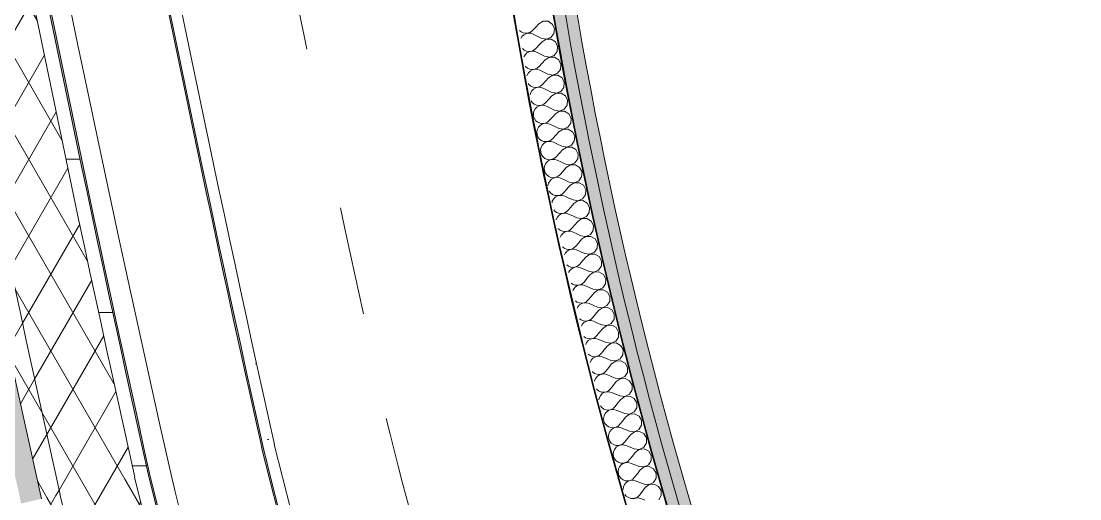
# Model space of a CAD drawing. Header units: millimetres. Extents: x -50172 to 90294, y -80883 to 25069.
# Drawn here: x -41868 to -40487, y -65443 to -64820 of the extents above; entities that cross this region are included whole.
import ezdxf
from ezdxf.enums import TextEntityAlignment as Align

# ---------------------------------------------------------------- set-up
doc = ezdxf.new("R2010")
doc.units = ezdxf.units.MM
doc.header["$MEASUREMENT"] = 0
doc.linetypes.add('Double Dashed', pattern=[1093.611073, 529.166651, -211.666656, 141.111112, -211.666656])
for name, color, linetype in [('A-25-M_Wall_Ext', 7, 'Continuous'), ('A-25-M_Wall_Int', 7, 'Continuous'), ('New_A-15-MG_Structural_Grid_Phase_2', 7, 'Continuous'), ('New_A-20-M_Floor_Slab', 7, 'Continuous')]:
    doc.layers.add(name, color=color, linetype=linetype)
for name, color, linetype, lineweight in [('A-25-M_Wall_Ext_Pen_No__1', 7, 'Continuous', 13), ('A-25-M_Wall_Int_Pen_No__1', 7, 'Continuous', 13), ('A-25-M_Wall_Int_Pen_No__150', 7, 'Continuous', 0), ('New_A-20-M_Floor_Slab_Pen_No__89', 8, 'Continuous', 20)]:
    doc.layers.add(name, color=color, linetype=linetype, lineweight=lineweight)
for name, color, linetype, lineweight, true_color in [('A-25-M_Wall_Ext_Pen_No__107', 7, 'Continuous', 15, 0xa6a6a6), ('A-25-M_Wall_Int_Pen_No__107', 7, 'Continuous', 15, 0xa6a6a6), ('A-25-M_Wall_Int_Pen_No__81', 7, 'Continuous', 20, 0x6a6a6a), ('New_A-15-MG_Structural_Grid_Phase_2_Pen_No__222', 7, 'Continuous', 13, 0x65af33)]:
    doc.layers.add(name, color=color, linetype=linetype, lineweight=lineweight, true_color=true_color)
doc.styles.add('GENERATED_STYLE_4', font='')
doc.styles.get('GENERATED_STYLE_4').set_extended_font_data('Swis721 BT')
pattern_1 = [(60, (0, 0), (-43.30127, 25), []), (120, (0, 0), (43.30127, 25), [])]
pattern_2 = [(0, (0, 0), (0, 200), [])]

# ---------------------------------------------------------------- blocks, each defined once
blk = doc.blocks.new('Slab_63_1', base_point=(-42333.3, -61441.2))
at = {"layer": 'New_A-20-M_Floor_Slab_Pen_No__89', "linetype": 'Continuous', "flags": 128}
blk.add_lwpolyline([(-42333.3, -61441.2), (-41972.2, -61401.4), (-41891.3, -61215.9), (-38443.4, -62719.3), (-39389.4, -64888.8), (-38066.6, -65465.6), (-36669.5, -66074.8), (-37137.7, -67148.6), (-37136.7, -67149.1), (-38218.6, -69630.1, -0.146996), (-40926.5, -67202.7, -0.080916), (-41673.9, -65403.7, -0.028315)], format="xyb", close=True, dxfattribs=at)
blk = doc.blocks.new('Wall_352_1', base_point=(-41867.7, -65448.9))
at = {"layer": 'A-25-M_Wall_Ext_Pen_No__107', "linetype": 'Continuous', "lineweight": 0, "true_color": 0x535353}
for points in [[(-41554.1, -65375.8, 0.226795), (-38161.1, -69523.8), (-38160.3, -69522, -0.226793), (-41552.1, -65375.4)], [(-41702.1, -65410.3, 0.226935), (-38224.1, -69662.2), (-38223.3, -69660.3, -0.226933), (-41700.2, -65409.9)]]:
    blk.add_hatch(color=251, dxfattribs=at).paths.add_polyline_path(points)
at = {"layer": 'A-25-M_Wall_Ext_Pen_No__107', "linetype": 'Continuous'}
h = blk.add_hatch(dxfattribs=at)
h.set_pattern_fill('Plaster_0001', color=256, style=0, pattern_type=2)
h.set_pattern_definition([(129.2839, (0, 0), (134.0639, 109.6671), [0, -100]), (129.2839, (-98.69, -16.13), (134.0639, 109.6671), [0, -100])])
h.paths.add_polyline_path([(-41552.1, -65375.4, 0.226793), (-38160.3, -69522), (-38154.1, -69508.4, -0.226779), (-41537.5, -65372)])
h = blk.add_hatch(dxfattribs=at)
h.set_pattern_fill('Batt_Insulation_0001', color=256, style=0, pattern_type=2)
h.set_pattern_definition(pattern_1)
h.paths.add_polyline_path([(-41817, -65437.1, 0.227038), (-38273, -69769.5), (-38231.6, -69678.5, -0.226951), (-41719.6, -65414.4)])
h = blk.add_hatch(dxfattribs=at)
h.set_pattern_fill('Plywood_0001', color=256, style=0, pattern_type=2)
h.set_pattern_definition(pattern_2)
h.paths.add_polyline_path([(-41719.6, -65414.4, 0.226951), (-38231.6, -69678.5), (-38224.1, -69662.2, -0.226935), (-41702.1, -65410.3)])
h = blk.add_hatch(dxfattribs=at)
h.set_pattern_fill('Batt_Insulation_0001', color=256, style=0, pattern_type=2)
h.set_pattern_definition(pattern_1)
h.paths.add_polyline_path([(-41841.4, -65442.8, 0.22706), (-38283.4, -69792.3), (-38273, -69769.5, -0.227038), (-41817, -65437.1)])
at = {"layer": 'A-25-M_Wall_Ext_Pen_No__1', "linetype": 'Continuous'}
for radius, start, end in [(6211.1, 193.72581, 244.83882), (6209.1, 193.72601, 244.83861), (6194.1, 193.72747, 244.83699), (6381.1, 193.70972, 244.85662), (6363.1, 193.71139, 244.85478), (6361.1, 193.71157, 244.85458), (6481.1, 193.70065, 244.86665)]:
    blk.add_arc((-35520.4, -63902.1), radius, start, end, dxfattribs=at)
blk = doc.blocks.new('Wall_353_1', base_point=(-42568.6, -61112.1))
at = {"layer": 'A-25-M_Wall_Ext_Pen_No__107', "linetype": 'Continuous', "lineweight": 0, "true_color": 0x535353}
for points in [[(-42248.2, -61079.4, 0.02926), (-41554.1, -65375.8), (-41552.1, -65375.4, -0.02926), (-42246.2, -61079.2)], [(-42399.4, -61094.8, 0.02927), (-41702.1, -65410.3), (-41700.2, -65409.9, -0.02927), (-42397.5, -61094.6)]]:
    blk.add_hatch(color=251, dxfattribs=at).paths.add_polyline_path(points)
at = {"layer": 'A-25-M_Wall_Ext_Pen_No__107', "linetype": 'Continuous'}
h = blk.add_hatch(dxfattribs=at)
h.set_pattern_fill('Plaster_0001', color=256, style=0, pattern_type=2)
h.set_pattern_definition([(99.1803, (0, 0), (170.98653, 27.63342), [0, -100]), (99.1803, (-93.47, 35.54), (170.98653, 27.63342), [0, -100])])
h.paths.add_polyline_path([(-42246.2, -61079.2, 0.02926), (-41552.1, -65375.4), (-41537.5, -65372, -0.029259), (-42231.3, -61077.7)])
h = blk.add_hatch(dxfattribs=at)
h.set_pattern_fill('Plywood_0001', color=256, style=0, pattern_type=2)
h.set_pattern_definition(pattern_2)
h.paths.add_polyline_path([(-42417.4, -61096.6, 0.029271), (-41719.6, -65414.4), (-41702.1, -65410.3, -0.02927), (-42399.4, -61094.8)])
blk.add_hatch(color=256, dxfattribs=at).paths.add_polyline_path([(-42568.6, -61112.1, 0.029282), (-41867.7, -65448.9), (-41841.4, -65442.8, -0.02928), (-42541.7, -61109.3)])
h = blk.add_hatch(dxfattribs=at)
h.set_pattern_fill('Batt_Insulation_0001', color=256, style=0, pattern_type=2)
h.set_pattern_definition(pattern_1)
h.paths.add_polyline_path([(-42541.7, -61109.3, 0.02928), (-41841.4, -65442.8), (-41817, -65437.1, -0.029278), (-42516.8, -61106.8)])
h = blk.add_hatch(dxfattribs=at)
h.set_pattern_fill('Batt_Insulation_0001', color=256, style=0, pattern_type=2)
h.set_pattern_definition(pattern_1)
h.paths.add_polyline_path([(-42516.8, -61106.8, 0.029278), (-41817, -65437.1), (-41719.6, -65414.4, -0.029271), (-42417.4, -61096.6)])
at = {"layer": 'A-25-M_Wall_Ext_Pen_No__1', "linetype": 'Continuous'}
for radius, end in [(37217.4, 192.52971), (37215.4, 192.52968), (37200.4, 192.52944), (37369.4, 192.53212), (37367.4, 192.53209), (37512.4, 192.53437), (37487.4, 192.53397), (37387.4, 192.5324)]:
    blk.add_arc((-5223, -57301.7), radius, 185.8258, end, dxfattribs=at)
blk = doc.blocks.new('*X910')
at = {"layer": 'A-25-M_Wall_Int_Pen_No__150', "linetype": 'Continuous'}
for p, q in [((-41192.5, -64823.4), (-41196.6, -64827.7)), ((-41187, -64820.1), (-41192.5, -64823.4)), ((-41180.4, -64820.2), (-41187, -64820.1)), ((-41175, -64823.7), (-41180.4, -64820.2)), ((-41172.1, -64829.5), (-41175, -64823.7)), ((-41217.8, -64832.2), (-41215.8, -64834)), ((-41215.8, -64834), (-41212.8, -64835.3)), ((-41212.8, -64835.3), (-41209.5, -64835.8)), ((-41209.5, -64836.3), (-41212.3, -64837.8)), ((-41209.5, -64835.8), (-41206.3, -64835.4)), ((-41206.3, -64835.5), (-41209.5, -64836.3)), ((-41206.3, -64835.4), (-41203.3, -64834.2)), ((-41203, -64835.7), (-41206.3, -64835.5)), ((-41203.3, -64834.2), (-41200.7, -64832.1)), ((-41199.9, -64836.8), (-41203, -64835.7)), ((-41196.6, -64827.7), (-41200.7, -64832.1)), ((-41194.6, -64839.5), (-41199.9, -64836.8)), ((-41176.8, -64841.2), (-41172.8, -64836)), ((-41172.8, -64836), (-41172.1, -64829.5)), ((-41214.7, -64840.1), (-41216.1, -64842.6)), ((-41212.3, -64837.8), (-41214.7, -64840.1)), ((-41192.5, -64851.3), (-41196.5, -64855.6)), ((-41189.3, -64842.2), (-41194.6, -64839.5)), ((-41188.4, -64846.9), (-41192.5, -64851.3)), ((-41189.3, -64842.2), (-41182.9, -64843.5)), ((-41182.8, -64843.6), (-41188.4, -64846.9)), ((-41182.9, -64843.5), (-41176.8, -64841.2)), ((-41176.3, -64843.6), (-41182.8, -64843.6)), ((-41170.8, -64847.1), (-41176.3, -64843.6)), ((-41168, -64853), (-41170.8, -64847.1)), ((-41213.9, -64855.6), (-41211.6, -64857.6)), ((-41210.5, -64863.8), (-41212.1, -64866.6)), ((-41211.6, -64857.6), (-41208.6, -64858.9)), ((-41208.2, -64861.4), (-41210.5, -64863.8)), ((-41208.6, -64858.9), (-41205.4, -64859.4)), ((-41205.3, -64859.9), (-41208.2, -64861.4)), ((-41205.4, -64859.4), (-41202.1, -64859)), ((-41202.1, -64859.1), (-41205.3, -64859.9)), ((-41202.1, -64859), (-41199.1, -64857.7)), ((-41198.8, -64859.3), (-41202.1, -64859.1)), ((-41199.1, -64857.7), (-41196.5, -64855.6)), ((-41195.7, -64860.4), (-41198.8, -64859.3)), ((-41190.4, -64863), (-41195.7, -64860.4)), ((-41185.1, -64865.7), (-41190.4, -64863)), ((-41178.7, -64866.9), (-41172.6, -64864.6)), ((-41172.6, -64864.6), (-41168.6, -64859.4)), ((-41168.6, -64859.4), (-41168, -64853)), ((-41212.1, -64866.6), (-41212.1, -64866.7)), ((-41210.1, -64878.6), (-41209.9, -64879)), ((-41209.9, -64879), (-41207.3, -64881.2)), ((-41194.8, -64881.3), (-41192.3, -64879.2)), ((-41188.2, -64874.8), (-41192.3, -64879.2)), ((-41184.2, -64870.4), (-41188.2, -64874.8)), ((-41185.1, -64865.7), (-41178.7, -64866.9)), ((-41178.6, -64867), (-41184.2, -64870.4)), ((-41172.1, -64867.1), (-41178.6, -64867)), ((-41166.6, -64870.5), (-41172.1, -64867.1)), ((-41163.7, -64876.4), (-41166.6, -64870.5)), ((-41164.4, -64882.9), (-41163.7, -64876.4)), ((-41207.8, -64890.2), (-41208.1, -64891.3)), ((-41206.2, -64887.4), (-41207.8, -64890.2)), ((-41207.3, -64881.2), (-41204.3, -64882.5)), ((-41203.9, -64885), (-41206.2, -64887.4)), ((-41204.3, -64882.5), (-41201.1, -64883)), ((-41201, -64883.4), (-41203.9, -64885)), ((-41201.1, -64883), (-41197.8, -64882.6)), ((-41197.8, -64882.7), (-41201, -64883.4)), ((-41197.8, -64882.6), (-41194.8, -64881.3)), ((-41194.5, -64882.8), (-41197.8, -64882.7)), ((-41191.4, -64883.9), (-41194.5, -64882.8)), ((-41186.1, -64886.5), (-41191.4, -64883.9)), ((-41180.8, -64889.2), (-41186.1, -64886.5)), ((-41180.8, -64889.2), (-41174.4, -64890.4)), ((-41174.3, -64890.5), (-41179.9, -64893.9)), ((-41174.4, -64890.4), (-41168.3, -64888)), ((-41167.8, -64890.5), (-41174.3, -64890.5)), ((-41168.3, -64888), (-41164.4, -64882.9)), ((-41162.3, -64894), (-41167.8, -64890.5)), ((-41206.4, -64901.3), (-41205.5, -64902.6)), ((-41205.5, -64902.6), (-41203, -64904.8)), ((-41203, -64904.8), (-41200, -64906.1)), ((-41200, -64906.1), (-41196.7, -64906.6)), ((-41196.7, -64906.6), (-41193.5, -64906.1)), ((-41193.5, -64906.2), (-41196.6, -64907)), ((-41193.5, -64906.1), (-41190.5, -64904.8)), ((-41190.2, -64906.4), (-41193.5, -64906.2)), ((-41190.5, -64904.8), (-41187.9, -64902.7)), ((-41187, -64907.4), (-41190.2, -64906.4)), ((-41183.9, -64898.3), (-41187.9, -64902.7)), ((-41179.9, -64893.9), (-41183.9, -64898.3)), ((-41163.9, -64911.5), (-41160, -64906.3)), ((-41159.4, -64899.8), (-41162.3, -64894)), ((-41160, -64906.3), (-41159.4, -64899.8)), ((-41203.4, -64913.8), (-41204, -64916.2)), ((-41201.8, -64910.9), (-41203.4, -64913.8)), ((-41199.5, -64908.6), (-41201.8, -64910.9)), ((-41196.6, -64907), (-41199.5, -64908.6)), ((-41181.7, -64910), (-41187, -64907.4)), ((-41176.4, -64912.7), (-41181.7, -64910)), ((-41175.5, -64917.4), (-41179.5, -64921.8)), ((-41176.4, -64912.7), (-41170, -64913.8)), ((-41169.9, -64913.9), (-41175.5, -64917.4)), ((-41170, -64913.8), (-41163.9, -64911.5)), ((-41163.4, -64913.9), (-41169.9, -64913.9)), ((-41157.9, -64917.3), (-41163.4, -64913.9)), ((-41155, -64923.2), (-41157.9, -64917.3)), ((-41202.7, -64923.8), (-41201.1, -64926.2)), ((-41201.1, -64926.2), (-41198.5, -64928.3)), ((-41198.5, -64928.3), (-41195.5, -64929.7)), ((-41195, -64932.1), (-41197.3, -64934.5)), ((-41195.5, -64929.7), (-41192.3, -64930.1)), ((-41192.2, -64930.5), (-41195, -64932.1)), ((-41192.3, -64930.1), (-41189, -64929.6)), ((-41189, -64929.7), (-41192.2, -64930.5)), ((-41189, -64929.6), (-41186, -64928.3)), ((-41185.7, -64929.9), (-41189, -64929.7)), ((-41186, -64928.3), (-41183.5, -64926.2)), ((-41182.6, -64930.9), (-41185.7, -64929.9)), ((-41179.5, -64921.8), (-41183.5, -64926.2)), ((-41177.2, -64933.5), (-41182.6, -64930.9)), ((-41171.9, -64936.1), (-41177.2, -64933.5)), ((-41159.4, -64934.9), (-41155.5, -64929.6)), ((-41155.5, -64929.6), (-41155, -64923.2)), ((-41198.9, -64937.4), (-41199.6, -64940.6)), ((-41199.6, -64940.6), (-41199.5, -64943.4)), ((-41199.4, -64944.2), (-41198.4, -64947)), ((-41197.3, -64934.5), (-41198.9, -64937.4)), ((-41198.4, -64947), (-41196.5, -64949.8)), ((-41174.9, -64945.2), (-41178.9, -64949.7)), ((-41171, -64940.8), (-41174.9, -64945.2)), ((-41171.9, -64936.1), (-41165.5, -64937.3)), ((-41165.4, -64937.4), (-41171, -64940.8)), ((-41165.5, -64937.3), (-41159.4, -64934.9)), ((-41158.9, -64937.3), (-41165.4, -64937.4)), ((-41153.4, -64940.7), (-41158.9, -64937.3)), ((-41150.4, -64946.5), (-41153.4, -64940.7)), ((-41151, -64953), (-41150.4, -64946.5)), ((-41196.5, -64949.8), (-41194, -64951.9)), ((-41194.3, -64960.9), (-41195, -64964.2)), ((-41192.8, -64958), (-41194.3, -64960.9)), ((-41194, -64951.9), (-41190.9, -64953.2)), ((-41190.5, -64955.7), (-41192.8, -64958)), ((-41190.9, -64953.2), (-41187.7, -64953.6)), ((-41187.6, -64954), (-41190.5, -64955.7)), ((-41187.7, -64953.6), (-41184.4, -64953.1)), ((-41184.4, -64953.2), (-41187.6, -64954)), ((-41184.4, -64953.1), (-41181.4, -64951.8)), ((-41181.1, -64953.4), (-41184.4, -64953.2)), ((-41181.4, -64951.8), (-41178.9, -64949.7)), ((-41178, -64954.4), (-41181.1, -64953.4)), ((-41172.6, -64957), (-41178, -64954.4)), ((-41167.3, -64959.6), (-41172.6, -64957)), ((-41167.3, -64959.6), (-41160.9, -64960.7)), ((-41160.8, -64960.8), (-41166.3, -64964.2)), ((-41160.9, -64960.7), (-41154.8, -64958.2)), ((-41154.3, -64960.7), (-41160.8, -64960.8)), ((-41154.8, -64958.2), (-41151, -64953)), ((-41148.8, -64964.1), (-41154.3, -64960.7)), ((-41195, -64964.2), (-41194.8, -64967.5)), ((-41194.8, -64967.5), (-41193.8, -64970.6)), ((-41193.8, -64970.6), (-41191.9, -64973.3)), ((-41191.9, -64973.3), (-41189.3, -64975.4)), ((-41189.3, -64975.4), (-41186.3, -64976.7)), ((-41179.8, -64976.6), (-41176.8, -64975.3)), ((-41176.8, -64975.3), (-41174.3, -64973.1)), ((-41170.3, -64968.7), (-41174.3, -64973.1)), ((-41166.3, -64964.2), (-41170.3, -64968.7)), ((-41145.8, -64969.9), (-41148.8, -64964.1)), ((-41146.3, -64976.3), (-41145.8, -64969.9)), ((-41189.6, -64984.5), (-41190.3, -64987.7)), ((-41190.3, -64987.7), (-41190.1, -64991)), ((-41188.1, -64981.5), (-41189.6, -64984.5)), ((-41185.8, -64979.2), (-41188.1, -64981.5)), ((-41186.3, -64976.7), (-41183, -64977.1)), ((-41182.9, -64977.5), (-41185.8, -64979.2)), ((-41183, -64977.1), (-41179.8, -64976.6)), ((-41179.8, -64976.7), (-41182.9, -64977.5)), ((-41176.5, -64976.8), (-41179.8, -64976.7)), ((-41173.3, -64977.8), (-41176.5, -64976.8)), ((-41168, -64980.4), (-41173.3, -64977.8)), ((-41162.6, -64983), (-41168, -64980.4)), ((-41161.6, -64987.7), (-41165.6, -64992.1)), ((-41162.6, -64983), (-41156.2, -64984.1)), ((-41156.2, -64984.2), (-41161.6, -64987.7)), ((-41156.2, -64984.1), (-41150.1, -64981.6)), ((-41149.6, -64984.1), (-41156.2, -64984.2)), ((-41150.1, -64981.6), (-41146.3, -64976.3)), ((-41144.1, -64987.4), (-41149.6, -64984.1)), ((-41141.1, -64993.2), (-41144.1, -64987.4)), ((-41190.1, -64991), (-41189, -64994.1)), ((-41189, -64994.1), (-41187.1, -64996.8)), ((-41187.1, -64996.8), (-41184.6, -64998.9)), ((-41184.6, -64998.9), (-41181.5, -65000.2)), ((-41181, -65002.7), (-41183.3, -65005)), ((-41181.5, -65000.2), (-41178.3, -65000.6)), ((-41178.2, -65001), (-41181, -65002.7)), ((-41178.3, -65000.6), (-41175, -65000.1)), ((-41175, -65000.2), (-41178.2, -65001)), ((-41175, -65000.1), (-41172, -64998.7)), ((-41171.7, -65000.3), (-41175, -65000.2)), ((-41172, -64998.7), (-41169.5, -64996.6)), ((-41168.6, -65001.3), (-41171.7, -65000.3)), ((-41165.6, -64992.1), (-41169.5, -64996.6)), ((-41163.2, -65003.8), (-41168.6, -65001.3)), ((-41145.4, -65004.9), (-41141.6, -64999.7)), ((-41141.6, -64999.7), (-41141.1, -64993.2)), ((-41184.8, -65008), (-41185.5, -65011.2)), ((-41185.5, -65011.2), (-41185.3, -65014.5)), ((-41185.3, -65014.5), (-41184.2, -65017.6)), ((-41183.3, -65005), (-41184.8, -65008)), ((-41160.8, -65015.5), (-41164.7, -65020)), ((-41157.8, -65006.4), (-41163.2, -65003.8)), ((-41156.8, -65011), (-41160.8, -65015.5)), ((-41157.8, -65006.4), (-41151.4, -65007.4)), ((-41151.4, -65007.5), (-41156.8, -65011)), ((-41151.4, -65007.4), (-41145.4, -65004.9)), ((-41144.9, -65007.4), (-41151.4, -65007.5)), ((-41139.3, -65010.7), (-41144.9, -65007.4)), ((-41136.2, -65016.5), (-41139.3, -65010.7)), ((-41136.7, -65023), (-41136.2, -65016.5)), ((-41184.2, -65017.6), (-41182.3, -65020.3)), ((-41182.3, -65020.3), (-41179.7, -65022.4)), ((-41178.4, -65028.5), (-41179.9, -65031.4)), ((-41179.7, -65022.4), (-41176.7, -65023.7)), ((-41176.2, -65026.1), (-41178.4, -65028.5)), ((-41176.7, -65023.7), (-41173.4, -65024.1)), ((-41173.3, -65024.5), (-41176.2, -65026.1)), ((-41173.4, -65024.1), (-41170.2, -65023.5)), ((-41170.1, -65023.6), (-41173.3, -65024.5)), ((-41170.2, -65023.5), (-41167.2, -65022.2)), ((-41166.9, -65023.7), (-41170.1, -65023.6)), ((-41167.2, -65022.2), (-41164.7, -65020)), ((-41163.7, -65024.7), (-41166.9, -65023.7)), ((-41158.3, -65027.2), (-41163.7, -65024.7)), ((-41152.9, -65029.7), (-41158.3, -65027.2)), ((-41152.9, -65029.7), (-41146.5, -65030.8)), ((-41146.5, -65030.9), (-41151.9, -65034.4)), ((-41146.5, -65030.8), (-41140.5, -65028.3)), ((-41140, -65030.7), (-41146.5, -65030.9)), ((-41140.5, -65028.3), (-41136.7, -65023)), ((-41134.4, -65034), (-41140, -65030.7)), ((-41179.9, -65031.4), (-41180.6, -65034.7)), ((-41179, -65041.5), (-41177.3, -65043.8)), ((-41177.3, -65043.8), (-41174.8, -65045.8)), ((-41162.2, -65045.6), (-41159.8, -65043.4)), ((-41155.9, -65038.9), (-41159.8, -65043.4)), ((-41151.9, -65034.4), (-41155.9, -65038.9)), ((-41131.3, -65039.8), (-41134.4, -65034)), ((-41131.8, -65046.3), (-41131.3, -65039.8)), ((-41175, -65054.9), (-41175.3, -65056.8)), ((-41173.4, -65052), (-41175, -65054.9)), ((-41174.8, -65045.8), (-41171.7, -65047.1)), ((-41171.2, -65049.6), (-41173.4, -65052)), ((-41171.7, -65047.1), (-41168.5, -65047.5)), ((-41168.4, -65047.9), (-41171.2, -65049.6)), ((-41168.5, -65047.5), (-41165.2, -65047)), ((-41165.2, -65047.1), (-41168.4, -65047.9)), ((-41165.2, -65047), (-41162.2, -65045.6)), ((-41161.9, -65047.1), (-41165.2, -65047.1)), ((-41158.8, -65048.1), (-41161.9, -65047.1)), ((-41153.4, -65050.6), (-41158.8, -65048.1)), ((-41147.9, -65053.1), (-41153.4, -65050.6)), ((-41146.9, -65057.8), (-41150.8, -65062.3)), ((-41147.9, -65053.1), (-41141.5, -65054.1)), ((-41141.5, -65054.2), (-41146.9, -65057.8)), ((-41141.5, -65054.1), (-41135.5, -65051.6)), ((-41135, -65054), (-41141.5, -65054.2)), ((-41135.5, -65051.6), (-41131.8, -65046.3)), ((-41129.4, -65057.3), (-41135, -65054)), ((-41126.3, -65063), (-41129.4, -65057.3)), ((-41173.1, -65066.1), (-41172.3, -65067.2)), ((-41172.3, -65067.2), (-41169.7, -65069.3)), ((-41169.7, -65069.3), (-41166.7, -65070.5)), ((-41166.7, -65070.5), (-41163.4, -65070.9)), ((-41163.3, -65071.3), (-41166.1, -65073)), ((-41163.4, -65070.9), (-41160.2, -65070.4)), ((-41160.1, -65070.5), (-41163.3, -65071.3)), ((-41160.2, -65070.4), (-41157.2, -65069)), ((-41156.9, -65070.5), (-41160.1, -65070.5)), ((-41157.2, -65069), (-41154.7, -65066.8)), ((-41153.7, -65071.5), (-41156.9, -65070.5)), ((-41150.8, -65062.3), (-41154.7, -65066.8)), ((-41148.3, -65073.9), (-41153.7, -65071.5)), ((-41130.5, -65074.8), (-41126.7, -65069.5)), ((-41126.7, -65069.5), (-41126.3, -65063)), ((-41169.9, -65078.4), (-41170, -65079.1)), ((-41168.4, -65075.4), (-41169.9, -65078.4)), ((-41166.1, -65073), (-41168.4, -65075.4)), ((-41145.7, -65085.6), (-41149.6, -65090.1)), ((-41142.9, -65076.4), (-41148.3, -65073.9)), ((-41141.8, -65081.1), (-41145.7, -65085.6)), ((-41142.9, -65076.4), (-41136.4, -65077.4)), ((-41136.4, -65077.5), (-41141.8, -65081.1)), ((-41136.4, -65077.4), (-41130.5, -65074.8)), ((-41129.9, -65077.3), (-41136.4, -65077.5)), ((-41124.3, -65080.6), (-41129.9, -65077.3)), ((-41121.2, -65086.3), (-41124.3, -65080.6)), ((-41121.6, -65092.8), (-41121.2, -65086.3)), ((-41167.3, -65090.5), (-41167.2, -65090.7)), ((-41167.2, -65090.7), (-41164.6, -65092.7)), ((-41164.6, -65092.7), (-41161.5, -65094)), ((-41163.2, -65098.8), (-41164.6, -65101.7)), ((-41161, -65096.4), (-41163.2, -65098.8)), ((-41161.5, -65094), (-41158.3, -65094.3)), ((-41158.2, -65094.7), (-41161, -65096.4)), ((-41158.3, -65094.3), (-41155, -65093.8)), ((-41155, -65093.8), (-41158.2, -65094.7)), ((-41155, -65093.8), (-41152.1, -65092.3)), ((-41151.7, -65093.9), (-41155, -65093.8)), ((-41152.1, -65092.3), (-41149.6, -65090.1)), ((-41148.6, -65094.8), (-41151.7, -65093.9)), ((-41143.1, -65097.3), (-41148.6, -65094.8)), ((-41137.7, -65099.7), (-41143.1, -65097.3)), ((-41137.7, -65099.7), (-41131.3, -65100.7)), ((-41131.3, -65100.7), (-41125.3, -65098.1)), ((-41125.3, -65098.1), (-41121.6, -65092.8)), ((-41146.8, -65115.7), (-41144.4, -65113.5)), ((-41140.5, -65108.9), (-41144.4, -65113.5)), ((-41136.7, -65104.4), (-41140.5, -65108.9)), ((-41131.2, -65100.8), (-41136.7, -65104.4)), ((-41124.7, -65100.6), (-41131.2, -65100.8)), ((-41119.1, -65103.8), (-41124.7, -65100.6)), ((-41116, -65109.5), (-41119.1, -65103.8)), ((-41116.3, -65116), (-41116, -65109.5)), ((-41161.6, -65114.3), (-41159.3, -65116.1)), ((-41159.3, -65116.1), (-41156.3, -65117.3)), ((-41157.9, -65122.2), (-41159.2, -65124.7)), ((-41155.7, -65119.8), (-41157.9, -65122.2)), ((-41156.3, -65117.3), (-41153, -65117.7)), ((-41152.9, -65118.1), (-41155.7, -65119.8)), ((-41153, -65117.7), (-41149.8, -65117.1)), ((-41149.7, -65117.2), (-41152.9, -65118.1)), ((-41149.8, -65117.1), (-41146.8, -65115.7)), ((-41146.5, -65117.2), (-41149.7, -65117.2)), ((-41143.3, -65118.1), (-41146.5, -65117.2)), ((-41137.9, -65120.6), (-41143.3, -65118.1)), ((-41132.4, -65123), (-41137.9, -65120.6)), ((-41131.4, -65127.7), (-41135.2, -65132.2)), ((-41132.4, -65123), (-41126, -65124)), ((-41126, -65124), (-41131.4, -65127.7)), ((-41126, -65124), (-41120, -65121.3)), ((-41119.5, -65123.8), (-41126, -65124)), ((-41120, -65121.3), (-41116.3, -65116)), ((-41113.8, -65127), (-41119.5, -65123.8)), ((-41110.7, -65132.7), (-41113.8, -65127)), ((-41156, -65137.9), (-41154, -65139.5)), ((-41154, -65139.5), (-41150.9, -65140.7)), ((-41150.9, -65140.7), (-41147.7, -65141)), ((-41147.6, -65141.4), (-41150.4, -65143.2)), ((-41147.7, -65141), (-41144.4, -65140.5)), ((-41144.4, -65140.5), (-41147.6, -65141.4)), ((-41144.4, -65140.5), (-41141.5, -65139)), ((-41141.1, -65140.6), (-41144.4, -65140.5)), ((-41141.5, -65139), (-41139, -65136.8)), ((-41138, -65141.5), (-41141.1, -65140.6)), ((-41135.2, -65132.2), (-41139, -65136.8)), ((-41132.5, -65143.9), (-41138, -65141.5)), ((-41114.7, -65144.6), (-41111, -65139.2)), ((-41111, -65139.2), (-41110.7, -65132.7)), ((-41152.6, -65145.6), (-41153.7, -65147.8)), ((-41150.4, -65143.2), (-41152.6, -65145.6)), ((-41127.1, -65146.3), (-41132.5, -65143.9)), ((-41126, -65150.9), (-41129.8, -65155.5)), ((-41127.1, -65146.3), (-41120.6, -65147.2)), ((-41120.6, -65147.3), (-41126, -65150.9)), ((-41120.6, -65147.2), (-41114.7, -65144.6)), ((-41114.1, -65147), (-41120.6, -65147.3)), ((-41108.4, -65150.2), (-41114.1, -65147)), ((-41105.3, -65155.9), (-41108.4, -65150.2)), ((-41150.4, -65161.4), (-41148.6, -65162.8)), ((-41148.6, -65162.8), (-41145.5, -65164)), ((-41147.1, -65169), (-41148.1, -65171)), ((-41144.9, -65166.5), (-41147.1, -65169)), ((-41145.5, -65164), (-41142.2, -65164.4)), ((-41142.1, -65164.8), (-41144.9, -65166.5)), ((-41142.2, -65164.4), (-41139, -65163.8)), ((-41139, -65163.9), (-41142.1, -65164.8)), ((-41139, -65163.8), (-41136, -65162.3)), ((-41135.7, -65163.9), (-41139, -65163.9)), ((-41136, -65162.3), (-41133.6, -65160.1)), ((-41132.5, -65164.8), (-41135.7, -65163.9)), ((-41129.8, -65155.5), (-41133.6, -65160.1)), ((-41127.1, -65167.1), (-41132.5, -65164.8)), ((-41121.6, -65169.5), (-41127.1, -65167.1)), ((-41115.1, -65170.4), (-41109.2, -65167.8)), ((-41109.2, -65167.8), (-41105.5, -65162.4)), ((-41105.5, -65162.4), (-41105.3, -65155.9)), ((-41124.3, -65178.8), (-41128.1, -65183.4)), ((-41120.5, -65174.2), (-41124.3, -65178.8)), ((-41121.6, -65169.5), (-41115.1, -65170.4)), ((-41115.1, -65170.5), (-41120.5, -65174.2)), ((-41108.6, -65170.2), (-41115.1, -65170.5)), ((-41102.9, -65173.4), (-41108.6, -65170.2)), ((-41099.8, -65179), (-41102.9, -65173.4)), ((-41100, -65185.5), (-41099.8, -65179)), ((-41144.8, -65184.8), (-41143, -65186.2)), ((-41143, -65186.2), (-41140, -65187.4)), ((-41141.6, -65192.3), (-41142.6, -65194.3)), ((-41139.4, -65189.8), (-41141.6, -65192.3)), ((-41140, -65187.4), (-41136.7, -65187.7)), ((-41136.6, -65188.1), (-41139.4, -65189.8)), ((-41136.7, -65187.7), (-41133.5, -65187.1)), ((-41133.4, -65187.2), (-41136.6, -65188.1)), ((-41133.5, -65187.1), (-41130.5, -65185.6)), ((-41130.1, -65187.1), (-41133.4, -65187.2)), ((-41130.5, -65185.6), (-41128.1, -65183.4)), ((-41127, -65188), (-41130.1, -65187.1)), ((-41121.5, -65190.4), (-41127, -65188)), ((-41116, -65192.8), (-41121.5, -65190.4)), ((-41116, -65192.8), (-41109.6, -65193.6)), ((-41109.6, -65193.7), (-41114.9, -65197.4)), ((-41109.6, -65193.6), (-41103.7, -65190.9)), ((-41103.1, -65193.4), (-41109.6, -65193.7)), ((-41103.7, -65190.9), (-41100, -65185.5)), ((-41097.4, -65196.5), (-41103.1, -65193.4)), ((-41094.2, -65202.2), (-41097.4, -65196.5)), ((-41139.3, -65208.1), (-41137.4, -65209.5)), ((-41137.4, -65209.5), (-41134.3, -65210.7)), ((-41131, -65211), (-41127.8, -65210.3)), ((-41127.8, -65210.4), (-41130.9, -65211.4)), ((-41127.8, -65210.3), (-41124.9, -65208.8)), ((-41124.5, -65210.4), (-41127.8, -65210.4)), ((-41124.9, -65208.8), (-41122.5, -65206.6)), ((-41121.3, -65211.3), (-41124.5, -65210.4)), ((-41118.7, -65202), (-41122.5, -65206.6)), ((-41114.9, -65197.4), (-41118.7, -65202)), ((-41098, -65214.1), (-41094.4, -65208.7)), ((-41094.4, -65208.7), (-41094.2, -65202.2)), ((-41135.9, -65215.6), (-41137, -65217.8)), ((-41133.7, -65213.1), (-41135.9, -65215.6)), ((-41134.3, -65210.7), (-41131, -65211)), ((-41130.9, -65211.4), (-41133.7, -65213.1)), ((-41115.9, -65213.6), (-41121.3, -65211.3)), ((-41110.4, -65216), (-41115.9, -65213.6)), ((-41109.2, -65220.6), (-41113, -65225.2)), ((-41110.4, -65216), (-41103.9, -65216.8)), ((-41103.9, -65216.9), (-41109.2, -65220.6)), ((-41103.9, -65216.8), (-41098, -65214.1)), ((-41097.4, -65216.5), (-41103.9, -65216.9)), ((-41091.7, -65219.6), (-41097.4, -65216.5)), ((-41088.5, -65225.3), (-41091.7, -65219.6)), ((-41133.8, -65231.2), (-41131.7, -65232.8)), ((-41131.7, -65232.8), (-41128.6, -65233.9)), ((-41128, -65236.4), (-41130.2, -65238.9)), ((-41128.6, -65233.9), (-41125.3, -65234.2)), ((-41125.2, -65234.6), (-41128, -65236.4)), ((-41125.3, -65234.2), (-41122.1, -65233.6)), ((-41122.1, -65233.7), (-41125.2, -65234.6)), ((-41122.1, -65233.6), (-41119.2, -65232.1)), ((-41118.8, -65233.6), (-41122.1, -65233.7)), ((-41119.2, -65232.1), (-41116.8, -65229.8)), ((-41115.6, -65234.5), (-41118.8, -65233.6)), ((-41113, -65225.2), (-41116.8, -65229.8)), ((-41110.1, -65236.8), (-41115.6, -65234.5)), ((-41104.6, -65239.1), (-41110.1, -65236.8)), ((-41098.2, -65239.9), (-41092.3, -65237.2)), ((-41092.3, -65237.2), (-41088.7, -65231.8)), ((-41088.7, -65231.8), (-41088.5, -65225.3)), ((-41130.2, -65238.9), (-41131.4, -65241.4)), ((-41107.2, -65248.4), (-41111, -65253)), ((-41103.5, -65243.8), (-41107.2, -65248.4)), ((-41104.6, -65239.1), (-41098.2, -65239.9)), ((-41098.1, -65240), (-41103.5, -65243.8)), ((-41091.7, -65239.6), (-41098.1, -65240)), ((-41085.9, -65242.7), (-41091.7, -65239.6)), ((-41082.7, -65248.3), (-41085.9, -65242.7)), ((-41082.9, -65254.9), (-41082.7, -65248.3)), ((-41128.3, -65254.2), (-41125.8, -65256)), ((-41125.8, -65256), (-41122.8, -65257.2)), ((-41124.3, -65262.1), (-41125.7, -65265.1)), ((-41122.1, -65259.6), (-41124.3, -65262.1)), ((-41122.8, -65257.2), (-41119.5, -65257.5)), ((-41119.4, -65257.9), (-41122.1, -65259.6)), ((-41119.5, -65257.5), (-41116.3, -65256.8)), ((-41116.2, -65256.9), (-41119.4, -65257.9)), ((-41116.3, -65256.8), (-41113.3, -65255.3)), ((-41113, -65256.8), (-41116.2, -65256.9)), ((-41113.3, -65255.3), (-41111, -65253)), ((-41109.8, -65257.7), (-41113, -65256.8)), ((-41104.3, -65260), (-41109.8, -65257.7)), ((-41098.8, -65262.3), (-41104.3, -65260)), ((-41098.8, -65262.3), (-41092.3, -65263)), ((-41092.3, -65263.1), (-41097.6, -65266.9)), ((-41092.3, -65263), (-41086.4, -65260.3)), ((-41085.8, -65262.7), (-41092.3, -65263.1)), ((-41086.4, -65260.3), (-41082.9, -65254.9)), ((-41080.1, -65265.8), (-41085.8, -65262.7)), ((-41076.8, -65271.4), (-41080.1, -65265.8)), ((-41122.9, -65277), (-41122.6, -65277.3)), ((-41122.6, -65277.3), (-41119.9, -65279.3)), ((-41119.9, -65279.3), (-41116.8, -65280.4)), ((-41110.3, -65280), (-41107.4, -65278.5)), ((-41107.4, -65278.5), (-41105, -65276.2)), ((-41101.3, -65271.6), (-41105, -65276.2)), ((-41097.6, -65266.9), (-41101.3, -65271.6)), ((-41080.5, -65283.4), (-41076.9, -65277.9)), ((-41076.9, -65277.9), (-41076.8, -65271.4)), ((-41119.8, -65288.3), (-41119.9, -65289.4)), ((-41118.4, -65285.4), (-41119.8, -65288.3)), ((-41116.2, -65282.9), (-41118.4, -65285.4)), ((-41116.8, -65280.4), (-41113.6, -65280.7)), ((-41113.5, -65281.1), (-41116.2, -65282.9)), ((-41113.6, -65280.7), (-41110.3, -65280)), ((-41110.3, -65280.1), (-41113.5, -65281.1)), ((-41107, -65280), (-41110.3, -65280.1)), ((-41103.9, -65280.9), (-41107, -65280)), ((-41098.3, -65283.1), (-41103.9, -65280.9)), ((-41092.8, -65285.4), (-41098.3, -65283.1)), ((-41091.6, -65290), (-41095.3, -65294.7)), ((-41092.8, -65285.4), (-41086.4, -65286.1)), ((-41086.3, -65286.2), (-41091.6, -65290)), ((-41086.4, -65286.1), (-41080.5, -65283.4)), ((-41079.9, -65285.8), (-41086.3, -65286.2)), ((-41074.1, -65288.8), (-41079.9, -65285.8)), ((-41070.8, -65294.4), (-41074.1, -65288.8)), ((-41117.5, -65299.3), (-41116.6, -65300.6)), ((-41116.6, -65300.6), (-41113.9, -65302.5)), ((-41113.9, -65302.5), (-41110.8, -65303.6)), ((-41110.2, -65306.1), (-41112.3, -65308.6)), ((-41110.8, -65303.6), (-41107.5, -65303.9)), ((-41107.4, -65304.3), (-41110.2, -65306.1)), ((-41107.5, -65303.9), (-41104.3, -65303.2)), ((-41104.3, -65303.3), (-41107.4, -65304.3)), ((-41104.3, -65303.2), (-41101.4, -65301.6)), ((-41101, -65303.2), (-41104.3, -65303.3)), ((-41101.4, -65301.6), (-41099, -65299.4)), ((-41097.8, -65304), (-41101, -65303.2)), ((-41095.3, -65294.7), (-41099, -65299.4)), ((-41092.3, -65306.3), (-41097.8, -65304)), ((-41086.8, -65308.5), (-41092.3, -65306.3)), ((-41080.3, -65309.2), (-41074.5, -65306.4)), ((-41074.5, -65306.4), (-41070.9, -65300.9)), ((-41070.9, -65300.9), (-41070.8, -65294.4)), ((-41113.7, -65311.6), (-41114.1, -65313.9)), ((-41112.3, -65308.6), (-41113.7, -65311.6)), ((-41089.3, -65317.8), (-41092.9, -65322.5)), ((-41085.6, -65313.1), (-41089.3, -65317.8)), ((-41086.8, -65308.5), (-41080.3, -65309.2)), ((-41080.3, -65309.3), (-41085.6, -65313.1)), ((-41073.8, -65308.8), (-41080.3, -65309.3)), ((-41068, -65311.9), (-41073.8, -65308.8)), ((-41064.7, -65317.5), (-41068, -65311.9)), ((-41064.8, -65324), (-41064.7, -65317.5)), ((-41112.3, -65321.5), (-41110.5, -65323.8)), ((-41110.5, -65323.8), (-41107.8, -65325.7)), ((-41107.5, -65334.7), (-41108, -65338)), ((-41107.8, -65325.7), (-41104.7, -65326.8)), ((-41106.2, -65331.7), (-41107.5, -65334.7)), ((-41104, -65329.2), (-41106.2, -65331.7)), ((-41104.7, -65326.8), (-41101.4, -65327)), ((-41101.3, -65327.4), (-41104, -65329.2)), ((-41101.4, -65327), (-41098.2, -65326.3)), ((-41098.2, -65326.4), (-41101.3, -65327.4)), ((-41098.2, -65326.3), (-41095.3, -65324.8)), ((-41094.9, -65326.3), (-41098.2, -65326.4)), ((-41095.3, -65324.8), (-41092.9, -65322.5)), ((-41091.7, -65327.1), (-41094.9, -65326.3)), ((-41086.2, -65329.4), (-41091.7, -65327.1)), ((-41080.7, -65331.6), (-41086.2, -65329.4)), ((-41080.7, -65331.6), (-41074.2, -65332.3)), ((-41074.2, -65332.4), (-41079.4, -65336.2)), ((-41074.2, -65332.3), (-41068.3, -65329.4)), ((-41067.7, -65331.9), (-41074.2, -65332.4)), ((-41068.3, -65329.4), (-41064.8, -65324)), ((-41061.9, -65334.9), (-41067.7, -65331.9)), ((-41108, -65338), (-41107.7, -65340.5)), ((-41107.4, -65341.8), (-41106.3, -65344.4)), ((-41106.3, -65344.4), (-41104.3, -65346.9)), ((-41104.3, -65346.9), (-41101.6, -65348.8)), ((-41092, -65349.4), (-41089.1, -65347.9)), ((-41089.1, -65347.9), (-41086.7, -65345.6)), ((-41083.1, -65340.9), (-41086.7, -65345.6)), ((-41079.4, -65336.2), (-41083.1, -65340.9)), ((-41062.1, -65352.4), (-41058.6, -65346.9)), ((-41058.5, -65340.4), (-41061.9, -65334.9)), ((-41058.6, -65346.9), (-41058.5, -65340.4)), ((-41101.3, -65357.9), (-41101.8, -65361.2)), ((-41101.8, -65361.2), (-41101.4, -65364.5)), ((-41101.6, -65348.8), (-41098.5, -65349.9)), ((-41099.9, -65354.9), (-41101.3, -65357.9)), ((-41097.8, -65352.4), (-41099.9, -65354.9)), ((-41098.5, -65349.9), (-41095.2, -65350.2)), ((-41095.1, -65350.6), (-41097.8, -65352.4)), ((-41095.2, -65350.2), (-41092, -65349.4)), ((-41092, -65349.5), (-41095.1, -65350.6)), ((-41088.7, -65349.4), (-41092, -65349.5)), ((-41085.5, -65350.2), (-41088.7, -65349.4)), ((-41080, -65352.4), (-41085.5, -65350.2)), ((-41074.4, -65354.6), (-41080, -65352.4)), ((-41073.2, -65359.2), (-41076.8, -65364)), ((-41074.4, -65354.6), (-41067.9, -65355.3)), ((-41067.9, -65355.4), (-41073.2, -65359.2)), ((-41067.9, -65355.3), (-41062.1, -65352.4)), ((-41061.4, -65354.9), (-41067.9, -65355.4)), ((-41055.6, -65357.8), (-41061.4, -65354.9)), ((-41052.3, -65363.4), (-41055.6, -65357.8)), ((-41101.4, -65364.5), (-41100.1, -65367.5)), ((-41100.1, -65367.5), (-41098, -65370.1)), ((-41098, -65370.1), (-41095.3, -65372)), ((-41095.3, -65372), (-41092.2, -65373.1)), ((-41091.5, -65375.5), (-41093.6, -65378)), ((-41092.2, -65373.1), (-41088.9, -65373.3)), ((-41088.8, -65373.7), (-41091.5, -65375.5)), ((-41088.9, -65373.3), (-41085.7, -65372.5)), ((-41085.7, -65372.6), (-41088.8, -65373.7)), ((-41085.7, -65372.5), (-41082.8, -65371)), ((-41082.4, -65372.5), (-41085.7, -65372.6)), ((-41082.8, -65371), (-41080.5, -65368.7)), ((-41079.2, -65373.3), (-41082.4, -65372.5)), ((-41076.8, -65364), (-41080.5, -65368.7)), ((-41073.6, -65375.5), (-41079.2, -65373.3)), ((-41068.1, -65377.7), (-41073.6, -65375.5)), ((-41061.6, -65378.3), (-41055.8, -65375.4)), ((-41055.8, -65375.4), (-41052.3, -65369.9)), ((-41052.3, -65369.9), (-41052.3, -65363.4)), ((-41095, -65381), (-41095.4, -65384.3)), ((-41095.4, -65384.3), (-41095, -65387.6)), ((-41093.6, -65378), (-41095, -65381)), ((-41095, -65387.6), (-41093.7, -65390.6)), ((-41070.4, -65387), (-41074.1, -65391.7)), ((-41066.8, -65382.3), (-41070.4, -65387)), ((-41068.1, -65377.7), (-41061.6, -65378.3)), ((-41061.6, -65378.4), (-41066.8, -65382.3)), ((-41055.1, -65377.8), (-41061.6, -65378.4)), ((-41049.3, -65380.8), (-41055.1, -65377.8)), ((-41045.9, -65386.3), (-41049.3, -65380.8)), ((-41045.9, -65392.8), (-41045.9, -65386.3)), ((-41093.7, -65390.6), (-41091.6, -65393.2)), ((-41091.6, -65393.2), (-41088.9, -65395.1)), ((-41088.9, -65395.1), (-41085.8, -65396.2)), ((-41087.2, -65401.1), (-41088.5, -65404.2)), ((-41085.1, -65398.6), (-41087.2, -65401.1)), ((-41085.8, -65396.2), (-41082.5, -65396.3)), ((-41082.4, -65396.7), (-41085.1, -65398.6)), ((-41082.5, -65396.3), (-41079.3, -65395.6)), ((-41079.3, -65395.7), (-41082.4, -65396.7)), ((-41079.3, -65395.6), (-41076.4, -65394)), ((-41076, -65395.6), (-41079.3, -65395.7)), ((-41076.4, -65394), (-41074.1, -65391.7)), ((-41072.8, -65396.3), (-41076, -65395.6)), ((-41067.2, -65398.5), (-41072.8, -65396.3)), ((-41061.7, -65400.7), (-41067.2, -65398.5)), ((-41061.7, -65400.7), (-41055.2, -65401.3)), ((-41055.2, -65401.3), (-41060.4, -65405.2)), ((-41055.2, -65401.3), (-41049.4, -65398.4)), ((-41048.7, -65400.8), (-41055.2, -65401.3)), ((-41049.4, -65398.4), (-41045.9, -65392.8)), ((-41042.9, -65403.7), (-41048.7, -65400.8)), ((-41039.4, -65409.2), (-41042.9, -65403.7)), ((-41088.5, -65404.2), (-41089, -65407.4)), ((-41089, -65407.4), (-41088.5, -65410.7)), ((-41088.5, -65410.7), (-41087.2, -65413.7)), ((-41087.2, -65413.7), (-41085.1, -65416.3)), ((-41085.1, -65416.3), (-41082.4, -65418.2)), ((-41072.8, -65418.7), (-41069.9, -65417.1)), ((-41069.9, -65417.1), (-41067.6, -65414.7)), ((-41064, -65410), (-41067.6, -65414.7)), ((-41060.4, -65405.2), (-41064, -65410)), ((-41042.9, -65421.3), (-41039.4, -65415.7)), ((-41039.4, -65415.7), (-41039.4, -65409.2)), ((-41082.4, -65418.2), (-41079.3, -65419.2)), ((-41082, -65427.2), (-41082.4, -65430.5)), ((-41082.4, -65430.5), (-41082.4, -65430.6)), ((-41080.7, -65424.2), (-41082, -65427.2)), ((-41078.6, -65421.7), (-41080.7, -65424.2)), ((-41079.3, -65419.2), (-41076, -65419.4)), ((-41075.9, -65419.8), (-41078.6, -65421.7)), ((-41076, -65419.4), (-41072.8, -65418.7)), ((-41072.8, -65418.8), (-41075.9, -65419.8)), ((-41069.5, -65418.6), (-41072.8, -65418.8)), ((-41066.3, -65419.3), (-41069.5, -65418.6)), ((-41060.7, -65421.5), (-41066.3, -65419.3)), ((-41055.2, -65423.6), (-41060.7, -65421.5)), ((-41053.8, -65428.2), (-41057.4, -65433)), ((-41055.2, -65423.6), (-41048.7, -65424.2)), ((-41048.6, -65424.3), (-41053.8, -65428.2)), ((-41048.7, -65424.2), (-41042.9, -65421.3)), ((-41042.2, -65423.7), (-41048.6, -65424.3)), ((-41036.3, -65426.6), (-41042.2, -65423.7)), ((-41032.9, -65432.1), (-41036.3, -65426.6)), ((-41080.4, -65437.1), (-41078.5, -65439.4)), ((-41078.5, -65439.4), (-41075.8, -65441.2)), ((-41075.8, -65441.2), (-41072.7, -65442.3)), ((-41072.7, -65442.3), (-41069.4, -65442.4)), ((-41069.4, -65442.4), (-41066.2, -65441.7)), ((-41066.2, -65441.8), (-41069.3, -65442.8)), ((-41066.2, -65441.7), (-41063.3, -65440.1)), ((-41062.9, -65441.6), (-41066.2, -65441.8)), ((-41063.3, -65440.1), (-41061, -65437.7)), ((-41059.7, -65442.3), (-41062.9, -65441.6)), ((-41057.4, -65433), (-41061, -65437.7)), ((-41054.1, -65444.5), (-41059.7, -65442.3)), ((-41036.2, -65444.2), (-41032.9, -65438.6)), ((-41032.9, -65438.6), (-41032.9, -65432.1))]:
    blk.add_line(p, q, dxfattribs=at)
blk = doc.blocks.new('Wall_406_1', base_point=(-41179.5, -64565.6))
at = {"layer": 'A-25-M_Wall_Int_Pen_No__107', "linetype": 'Continuous'}
for points in [[(-40590.4, -66489.1, -0.088925), (-41194.3, -64568.1), (-41209.1, -64570.5, 0.088898), (-40603.7, -66496)], [(-40577, -66482.2, -0.088953), (-41179.5, -64565.6), (-41194.3, -64568.1, 0.088925), (-40590.4, -66489.1)]]:
    blk.add_hatch(color=256, dxfattribs=at).paths.add_polyline_path(points)
at = {"layer": 'A-25-M_Wall_Int_Pen_No__81', "linetype": 'Continuous', "lineweight": 0, "true_color": 0x353535}
for points in [[(-40603.7, -66496, -0.088898), (-41209.1, -64570.5), (-41210.1, -64570.7, 0.088897), (-40604.6, -66496.4)], [(-40649, -66519.4, -0.088807), (-41259.5, -64578.8), (-41260.5, -64579, 0.088806), (-40649.9, -66519.8)]]:
    blk.add_hatch(color=250, dxfattribs=at).paths.add_polyline_path(points)
at = {"layer": 'A-25-M_Wall_Int_Pen_No__1', "linetype": 'Continuous'}
for radius, start, end in [(5722, 187.2948, 207.615), (5721, 187.2945, 207.615), (5706, 187.2891, 207.6158), (5691, 187.2836, 207.6166), (5773, 187.31293, 207.61241), (5772, 187.31258, 207.61246)]:
    blk.add_arc((-35534.4, -63844.1), radius, start, end, dxfattribs=at)
at = {"layer": 'A-25-M_Wall_Int', "color": 250, "lineweight": 50, "true_color": 0x2a2a2a}
blk.add_blockref('*X910', (0, 0), dxfattribs=at)
blk = doc.blocks.new('Standard grid marker_27')
at = {"layer": 'New_A-15-MG_Structural_Grid_Phase_2_Pen_No__222', "linetype": 'Double Dashed'}
blk.add_line((6044.1, 0), (6044.1, 0), dxfattribs=at)
blk.add_arc((0, 0), 6044.1, 0, 51.07835, dxfattribs=at)
blk = doc.blocks.new('Standard grid marker_28')
at = {"layer": 'New_A-15-MG_Structural_Grid_Phase_2_Pen_No__222', "linetype": 'Double Dashed'}
blk.add_line((35469, 10709.2), (35469, 10709.2), dxfattribs=at)
blk.add_arc((0, 0), 37050.4, 0, 16.8007, dxfattribs=at)
at = {"layer": 'New_A-15-MG_Structural_Grid_Phase_2_Pen_No__222', "style": 'GENERATED_STYLE_4'}
blk.add_attdef('AC_MarkerText_1', text='', height=350, rotation=160.7141, dxfattribs=at).set_placement((37050.4, -456.6), align=Align.MIDDLE_CENTER)

msp = doc.modelspace()

# ---------------------------------------------------------------- block references
at = {"layer": 'A-25-M_Wall_Ext', "color": 250, "lineweight": 50, "true_color": 0x2a2a2a}
for name, p in [('Wall_353_1', (-42568.6, -61112.1)), ('Wall_352_1', (-41867.7, -65448.9))]:
    msp.add_blockref(name, p, dxfattribs=at)
at = {"layer": 'A-25-M_Wall_Int', "color": 250, "lineweight": 50, "true_color": 0x2a2a2a}
msp.add_blockref('Wall_406_1', (-41179.5, -64565.6), dxfattribs=at)
at = {"layer": 'New_A-15-MG_Structural_Grid_Phase_2', "color": 8, "linetype": 'Continuous', "lineweight": 15, "zscale": 1000}
for name, p, rotation in [('Standard grid marker_28', (-5223, -57301.7), 175.7263039143517), ('Standard grid marker_27', (-35520.4, -63902.1), 193.7422622324414)]:
    msp.add_blockref(name, p, dxfattribs=dict(at, rotation=rotation))
at = {"layer": 'New_A-20-M_Floor_Slab', "color": 8, "linetype": 'Continuous', "lineweight": 20}
msp.add_blockref('Slab_63_1', (-42333.3, -61441.2), dxfattribs=at)

doc.saveas('drawing.dxf')
